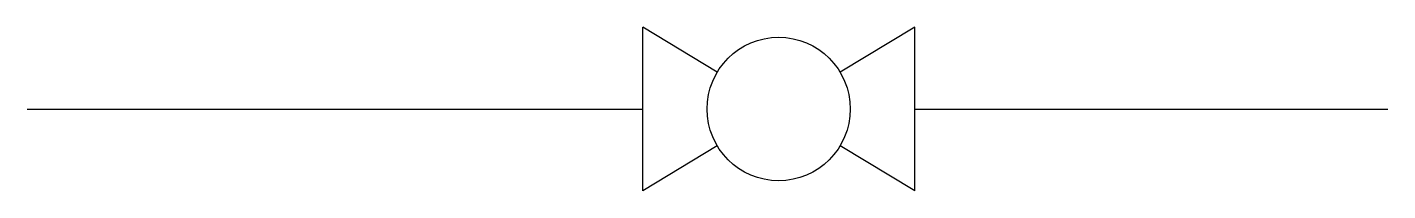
# Model space of a CAD drawing. Header units: metres. Extents: x -20769.5 to -20705.6, y -11692.2 to -11684.6.
import ezdxf

# ---------------------------------------------------------------- set-up
doc = ezdxf.new("R2010")
doc.units = ezdxf.units.M

msp = doc.modelspace()

# ---------------------------------------------------------------- linework, layer by layer
for p, q in [((-20737.07, -11686.68), (-20740.57, -11684.58)), ((-20740.57, -11692.24), (-20740.57, -11684.58)), ((-20727.8, -11684.58), (-20731.31, -11686.68)), ((-20727.8, -11692.24), (-20727.8, -11684.58)), ((-20769.46, -11688.41), (-20740.57, -11688.41)), ((-20727.8, -11688.41), (-20705.6, -11688.41)), ((-20737.07, -11690.14), (-20740.57, -11692.24)), ((-20727.8, -11692.24), (-20731.31, -11690.14))]:
    msp.add_line(p, q)
msp.add_circle((-20734.19, -11688.41), 3.36)

doc.saveas('drawing.dxf')
